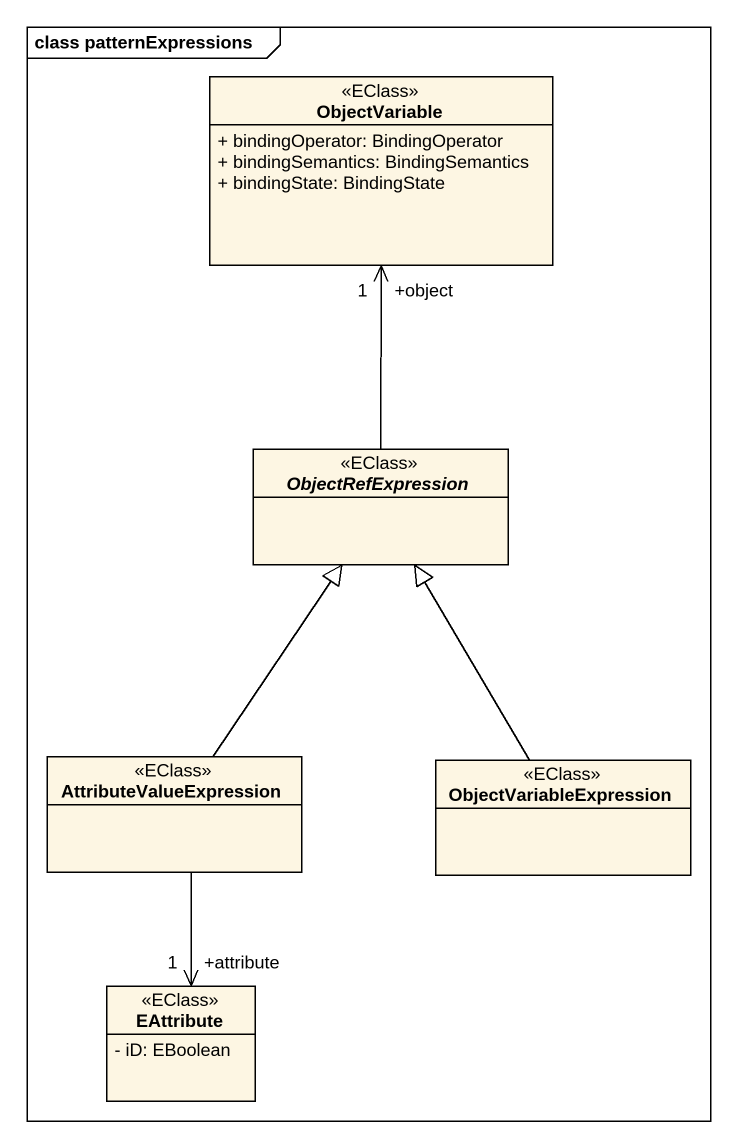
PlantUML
@startuml
mainframe class patternExpressions
hide circle
hide empty members
skinparam classAttributeIconSize 0
class ObjectVariable <<EClass>> {
  + bindingOperator: BindingOperator
  + bindingSemantics: BindingSemantics
  + bindingState: BindingState
}
abstract class ObjectRefExpression <<EClass>>
class AttributeValueExpression <<EClass>>
class ObjectVariableExpression <<EClass>>
class EAttribute <<EClass>> {
  - iD: EBoolean
}
ObjectRefExpression -up-> "+object\n1" ObjectVariable
AttributeValueExpression -up-|> ObjectRefExpression
AttributeValueExpression --> "+attribute\n1" EAttribute
ObjectVariableExpression -up-|> ObjectRefExpression
@enduml
